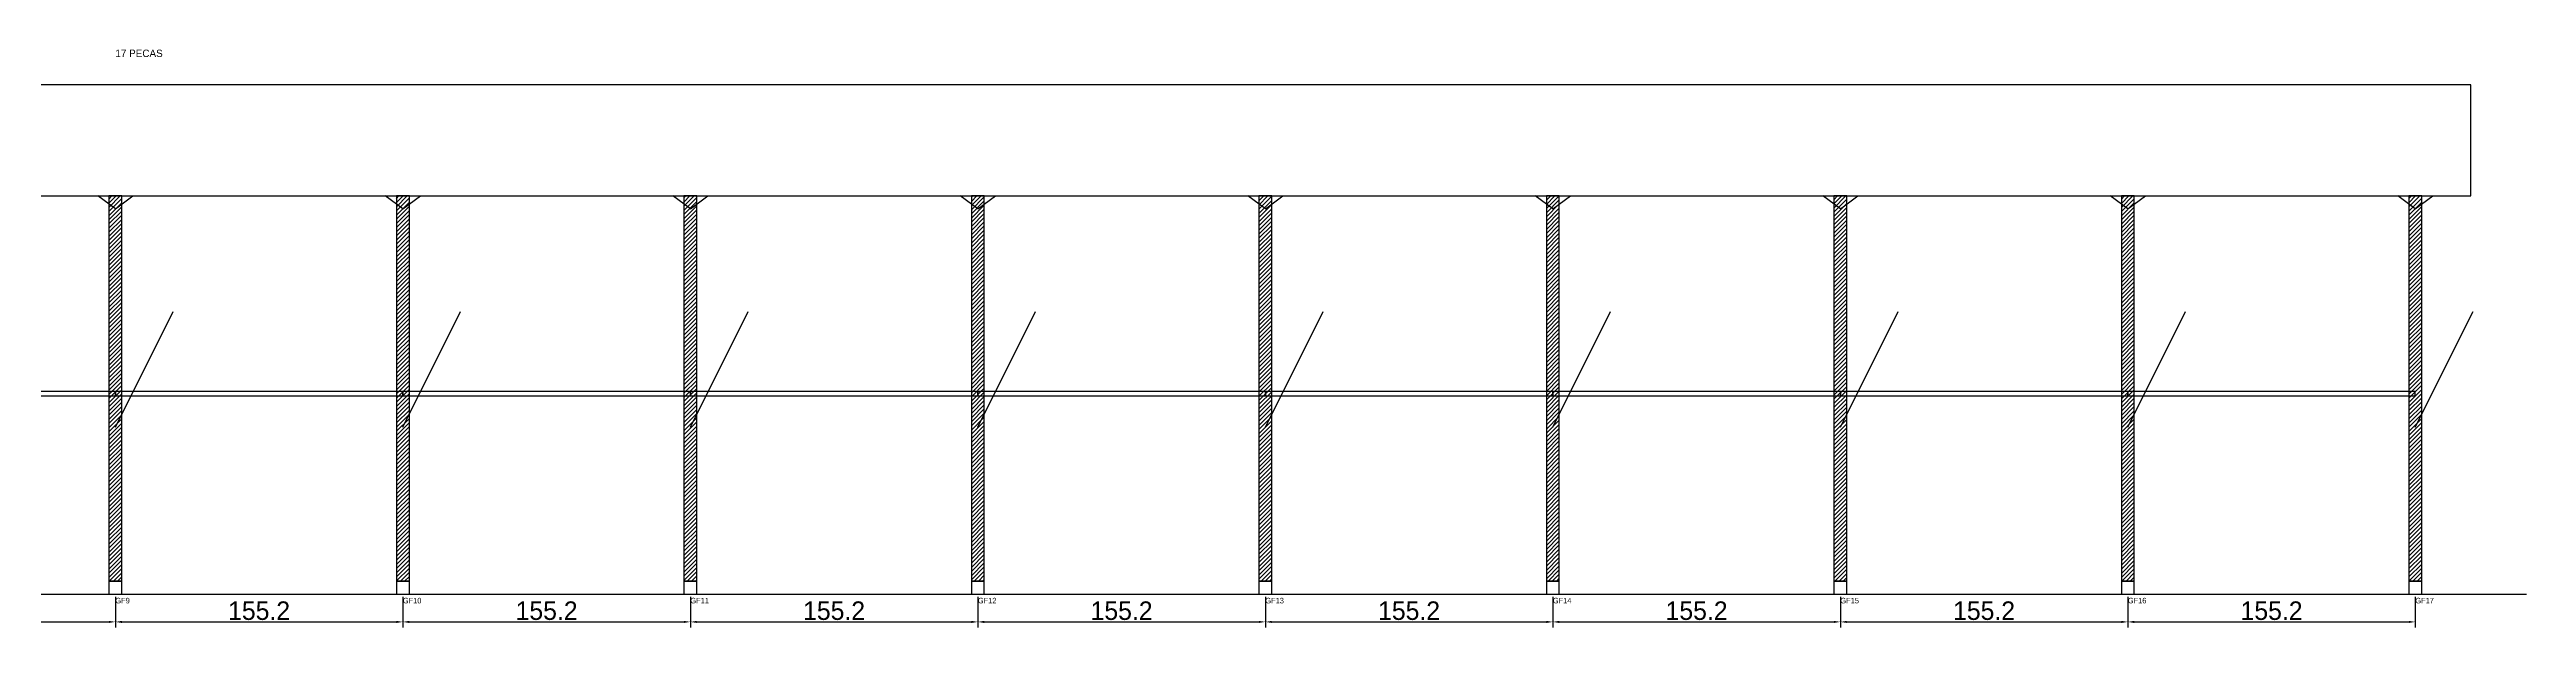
# Model space of a CAD drawing. Header units: metres. Extents: x -30 to 2574, y -25 to 308.
# Drawn here: x 1236 to 2574, y -25 to 287 of the extents above; entities that cross this region are included whole.
import ezdxf

# ---------------------------------------------------------------- set-up
doc = ezdxf.new("R2010")
doc.units = ezdxf.units.M
for name, color, linetype in [('BARRA_ANCORAGEM', 1, 'Continuous'), ('COTA', 241, 'Continuous'), ('GARFOS OK', 3, 'Continuous'), ('NOME DA VIGA', 6, 'Continuous'), ('SARR_7x7', 40, 'Continuous'), ('TIRAS REESCORAMENTO', 252, 'Continuous'), ('VIGAS', 3, 'Continuous')]:
    doc.layers.add(name, color=color, linetype=linetype)
doc.dimstyles.new('EZ DXF', dxfattribs={"dimtxt": 10, "dimasz": 3.5, "dimexe": 3, "dimexo": 1.5, "dimgap": 1, "dimtad": 1, "dimdec": 1, "dimdsep": 46, "dimcen": 2.5, "dimazin": 3, "dimtfac": 1, "dimtmove": 0, "dimatfit": 3})

msp = doc.modelspace()

# ---------------------------------------------------------------- hatches: boundary and pattern name
at = {"layer": 'COTA'}
h = msp.add_hatch(dxfattribs=at)
h.set_pattern_fill('ANSI31', scale=0.5)
h.paths.add_polyline_path([(1268.25, 0), (1275.25, 0), (1275.25, 208), (1268.25, 208)])
h = msp.add_hatch(dxfattribs=at)
h.set_pattern_fill('ANSI31', scale=0.5)
h.paths.add_polyline_path([(1423.46875, 0), (1430.46875, 0), (1430.46875, 208), (1423.46875, 208)])
h = msp.add_hatch(dxfattribs=at)
h.set_pattern_fill('ANSI31', scale=0.5)
h.paths.add_polyline_path([(1578.6875, 0), (1585.6875, 0), (1585.6875, 208), (1578.6875, 208)])
h = msp.add_hatch(dxfattribs=at)
h.set_pattern_fill('ANSI31', scale=0.5)
h.paths.add_polyline_path([(1733.90625, 0), (1740.90625, 0), (1740.90625, 208), (1733.90625, 208)])
h = msp.add_hatch(dxfattribs=at)
h.set_pattern_fill('ANSI31', scale=0.5)
h.paths.add_polyline_path([(1889.125, 0), (1896.125, 0), (1896.125, 208), (1889.125, 208)])
h = msp.add_hatch(dxfattribs=at)
h.set_pattern_fill('ANSI31', scale=0.5)
h.paths.add_polyline_path([(2044.34375, 0), (2051.34375, 0), (2051.34375, 208), (2044.34375, 208)])
h = msp.add_hatch(dxfattribs=at)
h.set_pattern_fill('ANSI31', scale=0.5)
h.paths.add_polyline_path([(2199.5625, 0), (2206.5625, 0), (2206.5625, 208), (2199.5625, 208)])
h = msp.add_hatch(dxfattribs=at)
h.set_pattern_fill('ANSI31', scale=0.5)
h.paths.add_polyline_path([(2354.78125, 0), (2361.78125, 0), (2361.78125, 208), (2354.78125, 208)])
h = msp.add_hatch(dxfattribs=at)
h.set_pattern_fill('ANSI31', scale=0.5)
h.paths.add_polyline_path([(2510, 0), (2517, 0), (2517, 208), (2510, 208)])

# ---------------------------------------------------------------- linework, layer by layer
at = {"layer": 'BARRA_ANCORAGEM'}
for p, q in [((1271.75, 83.2), (1302.95, 145.6)), ((1426.96875, 83.2), (1458.16875, 145.6)), ((1582.1875, 83.2), (1613.3875, 145.6)), ((1737.40625, 83.2), (1768.60625, 145.6)), ((1892.625, 83.2), (1923.825, 145.6)), ((2047.84375, 83.2), (2079.04375, 145.6)), ((2203.0625, 83.2), (2234.2625, 145.6)), ((2358.28125, 83.2), (2389.48125, 145.6)), ((2513.5, 83.2), (2544.7, 145.6))]:
    msp.add_line(p, q, dxfattribs=at)
at = {"layer": 'GARFOS OK'}
for p, q in [((1271.75, 201), (1262.25, 208)), ((1262.25, 208), (1281.25, 208)), ((1271.75, 201), (1281.25, 208)), ((1426.96875, 201), (1417.46875, 208)), ((1417.46875, 208), (1436.46875, 208)), ((1426.96875, 201), (1436.46875, 208)), ((1582.1875, 201), (1572.6875, 208)), ((1572.6875, 208), (1591.6875, 208)), ((1582.1875, 201), (1591.6875, 208)), ((1737.40625, 201), (1727.90625, 208)), ((1727.90625, 208), (1746.90625, 208)), ((1737.40625, 201), (1746.90625, 208)), ((1892.625, 201), (1883.125, 208)), ((1883.125, 208), (1902.125, 208)), ((1892.625, 201), (1902.125, 208)), ((2047.84375, 201), (2038.34375, 208)), ((2038.34375, 208), (2057.34375, 208)), ((2047.84375, 201), (2057.34375, 208)), ((2203.0625, 201), (2193.5625, 208)), ((2193.5625, 208), (2212.5625, 208)), ((2203.0625, 201), (2212.5625, 208)), ((2358.28125, 201), (2348.78125, 208)), ((2348.78125, 208), (2367.78125, 208)), ((2358.28125, 201), (2367.78125, 208)), ((2513.5, 201), (2504, 208)), ((2504, 208), (2523, 208)), ((2513.5, 201), (2523, 208))]:
    msp.add_line(p, q, dxfattribs=at)
at = {"layer": 'GARFOS OK', "linetype": 'CONTINUOUS'}
msp.add_line((-30, -7), (2573.5, -7), dxfattribs=at)
at = {"layer": 'GARFOS OK'}
for points in [[(1268.25, 0), (1275.25, 0), (1275.25, 208), (1268.25, 208), (1268.25, 0)], [(1423.46875, 0), (1430.46875, 0), (1430.46875, 208), (1423.46875, 208), (1423.46875, 0)], [(1578.6875, 0), (1585.6875, 0), (1585.6875, 208), (1578.6875, 208), (1578.6875, 0)], [(1733.90625, 0), (1740.90625, 0), (1740.90625, 208), (1733.90625, 208), (1733.90625, 0)], [(1889.125, 0), (1896.125, 0), (1896.125, 208), (1889.125, 208), (1889.125, 0)], [(2044.34375, 0), (2051.34375, 0), (2051.34375, 208), (2044.34375, 208), (2044.34375, 0)], [(2199.5625, 0), (2206.5625, 0), (2206.5625, 208), (2199.5625, 208), (2199.5625, 0)], [(2354.78125, 0), (2361.78125, 0), (2361.78125, 208), (2354.78125, 208), (2354.78125, 0)], [(2510, 0), (2517, 0), (2517, 208), (2510, 208), (2510, 0)]]:
    msp.add_lwpolyline(points, dxfattribs=at)
at = {"layer": 'SARR_7x7'}
for points in [[(1268.25, -7), (1275.25, -7), (1275.25, 0), (1268.25, 0), (1268.25, -7)], [(1423.46875, -7), (1430.46875, -7), (1430.46875, 0), (1423.46875, 0), (1423.46875, -7)], [(1578.6875, -7), (1585.6875, -7), (1585.6875, 0), (1578.6875, 0), (1578.6875, -7)], [(1733.90625, -7), (1740.90625, -7), (1740.90625, 0), (1733.90625, 0), (1733.90625, -7)], [(1889.125, -7), (1896.125, -7), (1896.125, 0), (1889.125, 0), (1889.125, -7)], [(2044.34375, -7), (2051.34375, -7), (2051.34375, 0), (2044.34375, 0), (2044.34375, -7)], [(2199.5625, -7), (2206.5625, -7), (2206.5625, 0), (2199.5625, 0), (2199.5625, -7)], [(2354.78125, -7), (2361.78125, -7), (2361.78125, 0), (2354.78125, 0), (2354.78125, -7)], [(2510, -7), (2517, -7), (2517, 0), (2510, 0), (2510, -7)]]:
    msp.add_lwpolyline(points, dxfattribs=at)
at = {"layer": 'TIRAS REESCORAMENTO'}
for points in [[(1116.53125, 100), (1271.75, 100), (1271.75, 102.5), (1116.53125, 102.5), (1116.53125, 100)], [(1271.75, 100), (1426.96875, 100), (1426.96875, 102.5), (1271.75, 102.5), (1271.75, 100)], [(1426.96875, 100), (1582.1875, 100), (1582.1875, 102.5), (1426.96875, 102.5), (1426.96875, 100)], [(1582.1875, 100), (1737.40625, 100), (1737.40625, 102.5), (1582.1875, 102.5), (1582.1875, 100)], [(1737.40625, 100), (1892.625, 100), (1892.625, 102.5), (1737.40625, 102.5), (1737.40625, 100)], [(1892.625, 100), (2047.84375, 100), (2047.84375, 102.5), (1892.625, 102.5), (1892.625, 100)], [(2047.84375, 100), (2203.0625, 100), (2203.0625, 102.5), (2047.84375, 102.5), (2047.84375, 100)], [(2203.0625, 100), (2358.28125, 100), (2358.28125, 102.5), (2203.0625, 102.5), (2203.0625, 100)], [(2358.28125, 100), (2513.5, 100), (2513.5, 102.5), (2358.28125, 102.5), (2358.28125, 100)]]:
    msp.add_lwpolyline(points, dxfattribs=at)
at = {"layer": 'VIGAS'}
msp.add_lwpolyline([(0, 208), (2543.5, 208), (2543.5, 268), (0, 268), (0, 208)], dxfattribs=at)

# ---------------------------------------------------------------- texts
at = {"layer": 'NOME DA VIGA'}
for s, height, p in [('17 PECAS', 4, (1271.75, 283)), ('GF9', 3, (1271.75, -12)), ('GF10', 3, (1426.96875, -12)), ('GF11', 3, (1582.1875, -12)), ('GF12', 3, (1737.40625, -12)), ('GF13', 3, (1892.625, -12)), ('GF14', 3, (2047.84375, -12)), ('GF15', 3, (2203.0625, -12)), ('GF16', 3, (2358.28125, -12)), ('GF17', 3, (2513.5, -12))]:
    msp.add_text(s, height=height, dxfattribs=at).set_placement(p)

# ---------------------------------------------------------------- dimensions: what is measured, and where the dimension line sits
at = {"layer": 'COTA'}
for base, p1, p2 in [((1116.53125, -22), (1116.53125, -7), (1271.75, -7)), ((1271.75, -22), (1271.75, -7), (1426.96875, -7)), ((1426.96875, -22), (1426.96875, -7), (1582.1875, -7)), ((1582.1875, -22), (1582.1875, -7), (1737.40625, -7)), ((1737.40625, -22), (1737.40625, -7), (1892.625, -7)), ((1892.625, -22), (1892.625, -7), (2047.84375, -7)), ((2047.84375, -22), (2047.84375, -7), (2203.0625, -7)), ((2203.0625, -22), (2203.0625, -7), (2358.28125, -7)), ((2358.28125, -22), (2358.28125, -7), (2513.5, -7))]:
    msp.add_linear_dim(base=base, p1=p1, p2=p2, dimstyle='EZ DXF', dxfattribs=at).render()

doc.saveas('drawing.dxf')
